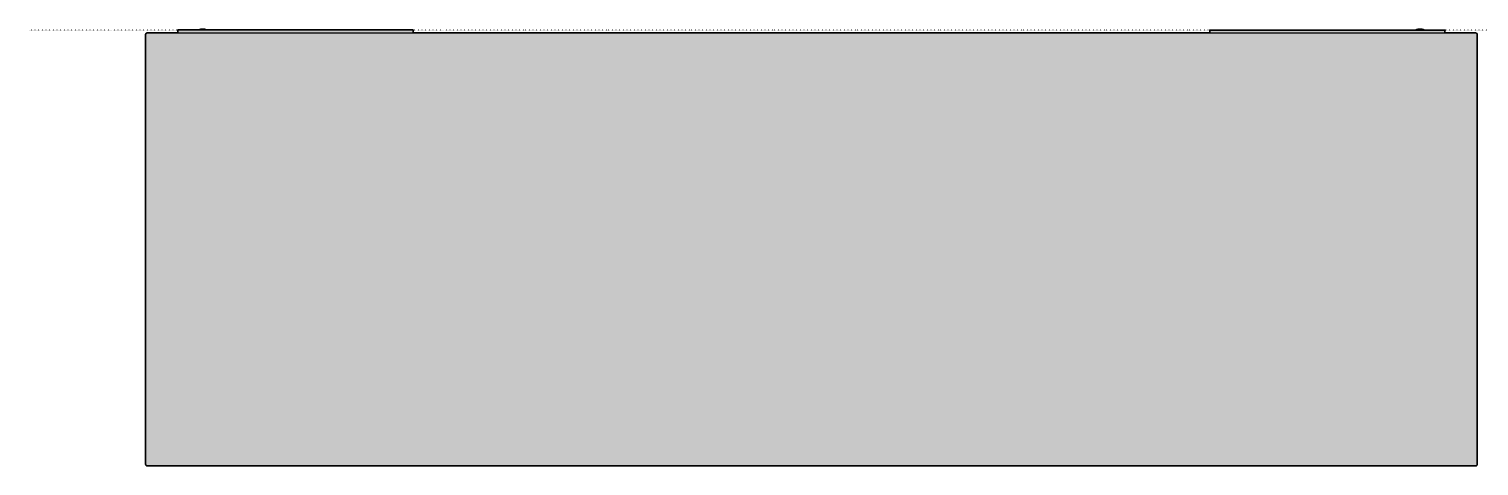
# Model space of a CAD drawing. Header units: millimetres. Extents: x 0 to 1963, y -393 to 638.
# Drawn here: x 0 to 1307, y -393 to 1 of the extents above; entities that cross this region are included whole.
import ezdxf

# ---------------------------------------------------------------- set-up
doc = ezdxf.new("R2010")
doc.units = ezdxf.units.MM
doc.linetypes.add('Dots', pattern=[1, 0, -1])
doc.layers.add('Blocks', color=7, linetype='Continuous')
doc.layers.add('Blocks$Fill', color=7, linetype='Continuous', true_color=0xffffff)
for name, color, linetype, lineweight, true_color in [('Blocks$Inner', 7, 'Continuous', 25, 0x007f00), ('Blocks$Outline', 7, 'Continuous', 35, 0xff3f3f), ('Groud', 7, 'Dots', 25, 0x243775)]:
    doc.layers.add(name, color=color, linetype=linetype, lineweight=lineweight, true_color=true_color)

# ---------------------------------------------------------------- blocks, each defined once
blk = doc.blocks.new('Colour Wall Cabinet M w. glass door Top')
at = {"layer": 'Blocks$Fill'}
blk.add_hatch(color=256, dxfattribs=at).paths.add_polyline_path([(1249.7, 0), (1250.2, 0.2), (1250.5, 0.4), (1250.8, 0.5), (1251.1, 0.5), (1251.4, 0.6), (1251.7, 0.7), (1252, 0.8), (1252.3, 0.8), (1252.6, 0.8), (1252.9, 0.9), (1253.2, 0.9), (1253.5, 0.9), (1253.8, 0.9), (1254.1, 0.9), (1254.4, 0.9), (1254.7, 0.8), (1255, 0.8), (1255.3, 0.8), (1255.6, 0.7), (1255.9, 0.6), (1256.2, 0.5), (1256.4, 0.5), (1256.7, 0.4), (1257, 0.2), (1257.3, 0.1), (1257.6, 0), (1276.1, 0), (1276.1, -2), (1276.1, -2.6), (1303.7, -2.6), (1303.8, -2.6), (1303.8, -2.6), (1303.9, -2.6), (1303.9, -2.6), (1304, -2.6), (1304, -2.6), (1304.1, -2.7), (1304.1, -2.7), (1304.2, -2.7), (1304.2, -2.7), (1304.3, -2.7), (1304.3, -2.8), (1304.4, -2.8), (1304.4, -2.8), (1304.4, -2.8), (1304.5, -2.9), (1304.5, -2.9), (1304.6, -2.9), (1304.6, -3), (1304.6, -3), (1304.7, -3), (1304.7, -3.1), (1304.7, -3.1), (1304.8, -3.1), (1304.8, -3.2), (1304.8, -3.2), (1304.9, -3.3), (1304.9, -3.3), (1304.9, -3.4), (1304.9, -3.4), (1305, -3.4), (1305, -3.5), (1305, -3.5), (1305, -3.6), (1305, -3.6), (1305.1, -3.7), (1305.1, -3.7), (1305.1, -3.8), (1305.1, -3.8), (1305.1, -3.9), (1305.1, -3.9), (1305.1, -4), (1305.1, -4), (1305.1, -4.1), (1305.1, -391.1), (1305.1, -391.2), (1305.1, -391.2), (1305.1, -391.3), (1305.1, -391.3), (1305.1, -391.4), (1305.1, -391.4), (1305.1, -391.5), (1305, -391.5), (1305, -391.6), (1305, -391.6), (1305, -391.7), (1305, -391.7), (1304.9, -391.8), (1304.9, -391.8), (1304.9, -391.9), (1304.9, -391.9), (1304.8, -392), (1304.8, -392), (1304.8, -392), (1304.7, -392.1), (1304.7, -392.1), (1304.7, -392.1), (1304.6, -392.2), (1304.6, -392.2), (1304.6, -392.3), (1304.5, -392.3), (1304.5, -392.3), (1304.4, -392.3), (1304.4, -392.4), (1304.4, -392.4), (1304.3, -392.4), (1304.3, -392.4), (1304.2, -392.5), (1304.2, -392.5), (1304.1, -392.5), (1304.1, -392.5), (1304, -392.5), (1304, -392.5), (1303.9, -392.6), (1303.9, -392.6), (1303.8, -392.6), (1303.8, -392.6), (1303.7, -392.6), (1303.7, -392.6), (1303.6, -392.6), (106.6, -392.6), (106.5, -392.6), (106.5, -392.6), (106.4, -392.6), (106.4, -392.6), (106.3, -392.6), (106.3, -392.5), (106.2, -392.5), (106.2, -392.5), (106.1, -392.5), (106.1, -392.5), (106, -392.5), (106, -392.4), (105.9, -392.4), (105.9, -392.4), (105.8, -392.4), (105.8, -392.3), (105.8, -392.3), (105.7, -392.3), (105.7, -392.3), (105.6, -392.2), (105.6, -392.2), (105.6, -392.1), (105.5, -392.1), (105.5, -392.1), (105.5, -392), (105.4, -392), (105.4, -392), (105.4, -391.9), (105.3, -391.9), (105.3, -391.8), (105.3, -391.8), (105.3, -391.7), (105.2, -391.7), (105.2, -391.6), (105.2, -391.6), (105.2, -391.5), (105.2, -391.5), (105.2, -391.4), (105.1, -391.4), (105.1, -391.3), (105.1, -391.3), (105.1, -391.2), (105.1, -391.2), (105.1, -391.1), (105.1, -391.1), (105.1, -4), (105.1, -4), (105.1, -3.9), (105.1, -3.9), (105.1, -3.8), (105.1, -3.8), (105.2, -3.7), (105.2, -3.7), (105.2, -3.6), (105.2, -3.6), (105.2, -3.5), (105.2, -3.5), (105.3, -3.4), (105.3, -3.4), (105.3, -3.4), (105.3, -3.3), (105.4, -3.3), (105.4, -3.2), (105.4, -3.2), (105.5, -3.1), (105.5, -3.1), (105.5, -3.1), (105.6, -3), (105.6, -3), (105.6, -3), (105.7, -2.9), (105.7, -2.9), (105.8, -2.9), (105.8, -2.8), (105.8, -2.8), (105.9, -2.8), (105.9, -2.8), (106, -2.7), (106, -2.7), (106.1, -2.7), (106.1, -2.7), (106.2, -2.7), (106.2, -2.6), (106.3, -2.6), (106.3, -2.6), (106.4, -2.6), (106.4, -2.6), (106.5, -2.6), (106.5, -2.6), (106.6, -2.6), (106.6, -2.6), (134.1, -2.6), (134.1, -0.9), (134.1, -0.9), (134.1, 0.1), (152.8, 0.1), (153.4, 0.3), (153.7, 0.4), (154, 0.5), (154.3, 0.6), (154.6, 0.7), (154.9, 0.7), (155.2, 0.8), (155.5, 0.8), (155.8, 0.9), (156.2, 0.9), (156.5, 0.9), (156.8, 0.9), (157.1, 0.9), (157.4, 0.9), (157.7, 0.8), (158, 0.8), (158.3, 0.7), (158.6, 0.7), (158.9, 0.6), (159.2, 0.5), (159.5, 0.4), (159.8, 0.3), (160.1, 0.2), (160.4, 0.1), (346.1, 0.1), (346.1, 0), (346.1, -2.6), (1064.1, -2.6), (1064.1, -0.9), (1064.1, -0.9), (1064.1, 0)], flags=0)
at = {"layer": 'Blocks$Inner'}
for points in [[(134.1, -0.9), (134.1, -0.9), (134.1, -1), (134.1, -2.6), (134.1, -2.1), (134.1, -2), (134.1, 0), (134.1, 0.1), (346.1, 0.1), (346.1, 0), (346.1, -2), (346.1, -2.1), (346.1, -2.6), (346.1, -1), (346.1, -0.9)], [(160.4, 0.1), (160.1, 0.2), (159.8, 0.3), (159.5, 0.4), (159.2, 0.5), (158.9, 0.6), (158.6, 0.7), (158.3, 0.7), (158, 0.8), (157.7, 0.8), (157.4, 0.9), (157.1, 0.9), (156.8, 0.9), (156.5, 0.9), (156.2, 0.9), (155.8, 0.9), (155.5, 0.8), (155.2, 0.8), (154.9, 0.7), (154.6, 0.7), (154.3, 0.6), (154, 0.5), (153.7, 0.4), (153.4, 0.3), (153.1, 0.2), (152.8, 0.1)], [(1064.1, -0.9), (1064.1, -0.9), (1064.1, -1), (1064.1, -2.6), (1064.1, -2.1), (1064.1, -2), (1064.1, 0), (1276.1, 0), (1276.1, -2), (1276.1, -2.1), (1276.1, -2.6), (1276.1, -1), (1276.1, -0.9)], [(1249.7, 0), (1249.9, 0.1), (1250.2, 0.2), (1250.5, 0.4), (1250.8, 0.5), (1251.1, 0.5), (1251.4, 0.6), (1251.7, 0.7), (1252, 0.8), (1252.3, 0.8), (1252.6, 0.8), (1252.9, 0.9), (1253.2, 0.9), (1253.5, 0.9), (1253.8, 0.9), (1254.1, 0.9), (1254.4, 0.9), (1254.7, 0.8), (1255, 0.8), (1255.3, 0.8), (1255.6, 0.7), (1255.9, 0.6), (1256.2, 0.5), (1256.4, 0.5), (1256.7, 0.4), (1257, 0.2), (1257.3, 0.1), (1257.6, 0)]]:
    blk.add_lwpolyline(points, dxfattribs=at)
blk.add_lwpolyline([(1303.7, -2.6), (1303.7, -2.6), (1303.8, -2.6), (1303.8, -2.6), (1303.9, -2.6), (1303.9, -2.6), (1304, -2.6), (1304, -2.6), (1304.1, -2.7), (1304.1, -2.7), (1304.2, -2.7), (1304.2, -2.7), (1304.3, -2.7), (1304.3, -2.8), (1304.4, -2.8), (1304.4, -2.8), (1304.4, -2.8), (1304.5, -2.9), (1304.5, -2.9), (1304.6, -2.9), (1304.6, -3), (1304.6, -3), (1304.7, -3), (1304.7, -3.1), (1304.7, -3.1), (1304.8, -3.1), (1304.8, -3.2), (1304.8, -3.2), (1304.9, -3.3), (1304.9, -3.3), (1304.9, -3.4), (1304.9, -3.4), (1305, -3.4), (1305, -3.5), (1305, -3.5), (1305, -3.6), (1305, -3.6), (1305.1, -3.7), (1305.1, -3.7), (1305.1, -3.8), (1305.1, -3.8), (1305.1, -3.9), (1305.1, -3.9), (1305.1, -4), (1305.1, -4), (1305.1, -4.1), (1305.1, -391.1), (1305.1, -391.1), (1305.1, -391.2), (1305.1, -391.2), (1305.1, -391.3), (1305.1, -391.3), (1305.1, -391.4), (1305.1, -391.4), (1305.1, -391.5), (1305, -391.5), (1305, -391.6), (1305, -391.6), (1305, -391.7), (1305, -391.7), (1304.9, -391.8), (1304.9, -391.8), (1304.9, -391.9), (1304.9, -391.9), (1304.8, -392), (1304.8, -392), (1304.8, -392), (1304.7, -392.1), (1304.7, -392.1), (1304.7, -392.1), (1304.6, -392.2), (1304.6, -392.2), (1304.6, -392.3), (1304.5, -392.3), (1304.5, -392.3), (1304.4, -392.3), (1304.4, -392.4), (1304.4, -392.4), (1304.3, -392.4), (1304.3, -392.4), (1304.2, -392.5), (1304.2, -392.5), (1304.1, -392.5), (1304.1, -392.5), (1304, -392.5), (1304, -392.5), (1303.9, -392.6), (1303.9, -392.6), (1303.8, -392.6), (1303.8, -392.6), (1303.7, -392.6), (1303.7, -392.6), (1303.6, -392.6), (106.6, -392.6), (106.6, -392.6), (106.5, -392.6), (106.5, -392.6), (106.4, -392.6), (106.4, -392.6), (106.3, -392.6), (106.3, -392.5), (106.2, -392.5), (106.2, -392.5), (106.1, -392.5), (106.1, -392.5), (106, -392.5), (106, -392.4), (105.9, -392.4), (105.9, -392.4), (105.8, -392.4), (105.8, -392.3), (105.8, -392.3), (105.7, -392.3), (105.7, -392.3), (105.6, -392.2), (105.6, -392.2), (105.6, -392.1), (105.5, -392.1), (105.5, -392.1), (105.5, -392), (105.4, -392), (105.4, -392), (105.4, -391.9), (105.3, -391.9), (105.3, -391.8), (105.3, -391.8), (105.3, -391.7), (105.2, -391.7), (105.2, -391.6), (105.2, -391.6), (105.2, -391.5), (105.2, -391.5), (105.2, -391.4), (105.1, -391.4), (105.1, -391.3), (105.1, -391.3), (105.1, -391.2), (105.1, -391.2), (105.1, -391.1), (105.1, -391.1), (105.1, -4.1), (105.1, -4), (105.1, -4), (105.1, -3.9), (105.1, -3.9), (105.1, -3.8), (105.1, -3.8), (105.2, -3.7), (105.2, -3.7), (105.2, -3.6), (105.2, -3.6), (105.2, -3.5), (105.2, -3.5), (105.3, -3.4), (105.3, -3.4), (105.3, -3.4), (105.3, -3.3), (105.4, -3.3), (105.4, -3.2), (105.4, -3.2), (105.5, -3.1), (105.5, -3.1), (105.5, -3.1), (105.6, -3), (105.6, -3), (105.6, -3), (105.7, -2.9), (105.7, -2.9), (105.8, -2.9), (105.8, -2.8), (105.8, -2.8), (105.9, -2.8), (105.9, -2.8), (106, -2.7), (106, -2.7), (106.1, -2.7), (106.1, -2.7), (106.2, -2.7), (106.2, -2.6), (106.3, -2.6), (106.3, -2.6), (106.4, -2.6), (106.4, -2.6), (106.5, -2.6), (106.5, -2.6), (106.6, -2.6), (106.6, -2.6), (1303.6, -2.6)], close=True, dxfattribs=at)
at = {"layer": 'Blocks$Outline'}
for points in [[(134.1, -0.9), (134.1, 0), (134.1, 0.1), (152.8, 0.1)], [(152.8, 0.1), (153.1, 0.2), (153.4, 0.3), (153.7, 0.4), (154, 0.5), (154.3, 0.6), (154.6, 0.7), (154.9, 0.7), (155.2, 0.8), (155.5, 0.8), (155.8, 0.9), (156.2, 0.9), (156.5, 0.9), (156.8, 0.9), (157.1, 0.9), (157.4, 0.9), (157.7, 0.8), (158, 0.8), (158.3, 0.7), (158.6, 0.7), (158.9, 0.6), (159.2, 0.5), (159.5, 0.4), (159.8, 0.3), (160.1, 0.2), (160.4, 0.1)], [(160.4, 0.1), (346.1, 0.1), (346.1, 0), (346.1, -2), (346.1, -2.1), (346.1, -2.6)], [(1064.1, -0.9), (1064.1, 0), (1249.7, 0)], [(1249.7, 0), (1249.9, 0.1), (1250.2, 0.2), (1250.5, 0.4), (1250.8, 0.5), (1251.1, 0.5), (1251.4, 0.6), (1251.7, 0.7), (1252, 0.8), (1252.3, 0.8), (1252.6, 0.8), (1252.9, 0.9), (1253.2, 0.9), (1253.5, 0.9), (1253.8, 0.9), (1254.1, 0.9), (1254.4, 0.9), (1254.7, 0.8), (1255, 0.8), (1255.3, 0.8), (1255.6, 0.7), (1255.9, 0.6), (1256.2, 0.5), (1256.4, 0.5), (1256.7, 0.4), (1257, 0.2), (1257.3, 0.1), (1257.6, 0)], [(1257.6, 0), (1276.1, 0), (1276.1, -2), (1276.1, -2.1), (1276.1, -2.6)], [(1303.7, -2.6), (1303.7, -2.6), (1303.8, -2.6), (1303.8, -2.6), (1303.9, -2.6), (1303.9, -2.6), (1304, -2.6), (1304, -2.6), (1304.1, -2.7), (1304.1, -2.7), (1304.2, -2.7), (1304.2, -2.7), (1304.3, -2.7), (1304.3, -2.8), (1304.4, -2.8), (1304.4, -2.8), (1304.4, -2.8), (1304.5, -2.9), (1304.5, -2.9), (1304.6, -2.9), (1304.6, -3), (1304.6, -3), (1304.7, -3), (1304.7, -3.1), (1304.7, -3.1), (1304.8, -3.1), (1304.8, -3.2), (1304.8, -3.2), (1304.9, -3.3), (1304.9, -3.3), (1304.9, -3.4), (1304.9, -3.4), (1305, -3.4), (1305, -3.5), (1305, -3.5), (1305, -3.6), (1305, -3.6), (1305.1, -3.7), (1305.1, -3.7), (1305.1, -3.8), (1305.1, -3.8), (1305.1, -3.9), (1305.1, -3.9), (1305.1, -4), (1305.1, -4), (1305.1, -4.1), (1305.1, -391.1), (1305.1, -391.1), (1305.1, -391.2), (1305.1, -391.2), (1305.1, -391.3), (1305.1, -391.3), (1305.1, -391.4), (1305.1, -391.4), (1305.1, -391.5), (1305, -391.5), (1305, -391.6), (1305, -391.6), (1305, -391.7), (1305, -391.7), (1304.9, -391.8), (1304.9, -391.8), (1304.9, -391.9), (1304.9, -391.9), (1304.8, -392), (1304.8, -392), (1304.8, -392), (1304.7, -392.1), (1304.7, -392.1), (1304.7, -392.1), (1304.6, -392.2), (1304.6, -392.2), (1304.6, -392.3), (1304.5, -392.3), (1304.5, -392.3), (1304.4, -392.3), (1304.4, -392.4), (1304.4, -392.4), (1304.3, -392.4), (1304.3, -392.4), (1304.2, -392.5), (1304.2, -392.5), (1304.1, -392.5), (1304.1, -392.5), (1304, -392.5), (1304, -392.5), (1303.9, -392.6), (1303.9, -392.6), (1303.8, -392.6), (1303.8, -392.6), (1303.7, -392.6), (1303.7, -392.6), (1303.6, -392.6), (106.6, -392.6), (106.6, -392.6), (106.5, -392.6), (106.5, -392.6), (106.4, -392.6), (106.4, -392.6), (106.3, -392.6), (106.3, -392.5), (106.2, -392.5), (106.2, -392.5), (106.1, -392.5), (106.1, -392.5), (106, -392.5), (106, -392.4), (105.9, -392.4), (105.9, -392.4), (105.8, -392.4), (105.8, -392.3), (105.8, -392.3), (105.7, -392.3), (105.7, -392.3), (105.6, -392.2), (105.6, -392.2), (105.6, -392.1), (105.5, -392.1), (105.5, -392.1), (105.5, -392), (105.4, -392), (105.4, -392), (105.4, -391.9), (105.3, -391.9), (105.3, -391.8), (105.3, -391.8), (105.3, -391.7), (105.2, -391.7), (105.2, -391.6), (105.2, -391.6), (105.2, -391.5), (105.2, -391.5), (105.2, -391.4), (105.1, -391.4), (105.1, -391.3), (105.1, -391.3), (105.1, -391.2), (105.1, -391.2), (105.1, -391.1), (105.1, -391.1), (105.1, -4.1), (105.1, -4), (105.1, -4), (105.1, -3.9), (105.1, -3.9), (105.1, -3.8), (105.1, -3.8), (105.2, -3.7), (105.2, -3.7), (105.2, -3.6), (105.2, -3.6), (105.2, -3.5), (105.2, -3.5), (105.3, -3.4), (105.3, -3.4), (105.3, -3.4), (105.3, -3.3), (105.4, -3.3), (105.4, -3.2), (105.4, -3.2), (105.5, -3.1), (105.5, -3.1), (105.5, -3.1), (105.6, -3), (105.6, -3), (105.6, -3), (105.7, -2.9), (105.7, -2.9), (105.8, -2.9), (105.8, -2.8), (105.8, -2.8), (105.9, -2.8), (105.9, -2.8), (106, -2.7), (106, -2.7), (106.1, -2.7), (106.1, -2.7), (106.2, -2.7), (106.2, -2.6), (106.3, -2.6), (106.3, -2.6), (106.4, -2.6), (106.4, -2.6), (106.5, -2.6), (106.5, -2.6), (106.6, -2.6), (106.6, -2.6), (134.1, -2.6)], [(134.1, -2.6), (134.1, -1), (134.1, -0.9), (134.1, -0.9)], [(346.1, -2.6), (1064.1, -2.6)], [(1064.1, -2.6), (1064.1, -1), (1064.1, -0.9), (1064.1, -0.9)], [(1276.1, -2.6), (1303.6, -2.6), (1303.7, -2.6)]]:
    blk.add_lwpolyline(points, dxfattribs=at)

msp = doc.modelspace()

# ---------------------------------------------------------------- linework, layer by layer
at = {"layer": 'Groud'}
msp.add_lwpolyline([(1410.2, 0), (0, 0)], dxfattribs=at)

# ---------------------------------------------------------------- block references
at = {"layer": 'Blocks'}
msp.add_blockref('Colour Wall Cabinet M w. glass door Top', (0, 0), dxfattribs=at)

doc.saveas('drawing.dxf')
